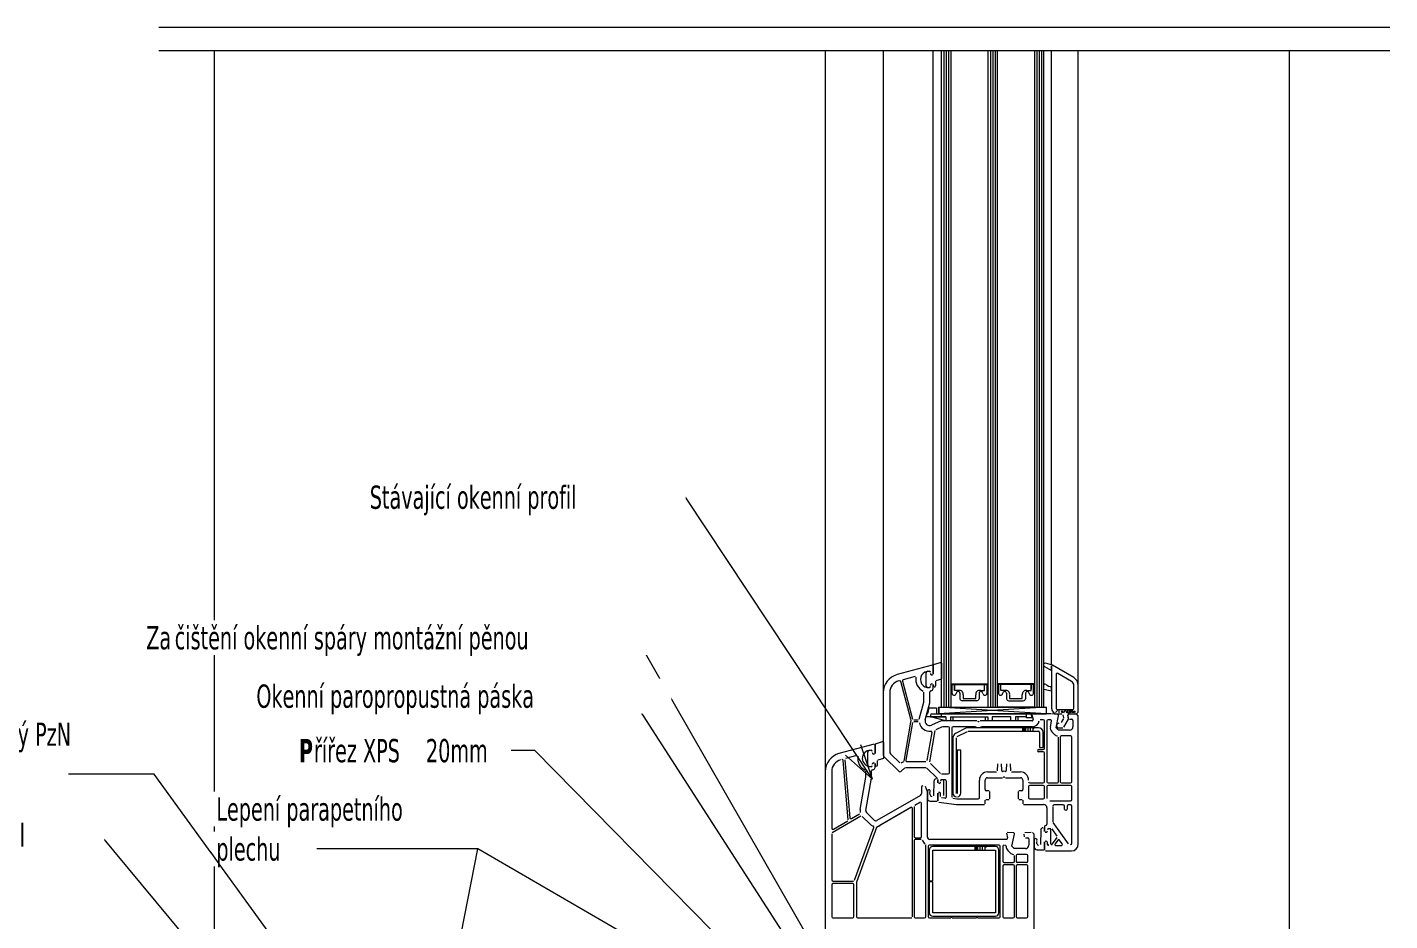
# Model space of a CAD drawing. Header units: millimetres. Extents: x 3788 to 5244, y 2613 to 3811.
# Drawn here: x 4443 to 5029, y 3427 to 3811 of the extents above; entities that cross this region are included whole.
import ezdxf

# ---------------------------------------------------------------- set-up
doc = ezdxf.new("R2010")
doc.units = ezdxf.units.MM
for name, color, linetype, lineweight in [('A-DETL', 90, 'Continuous', 18), ('A-DETL-THIN', 151, 'Continuous', 18), ('G-ANNO-TEXT', 231, 'Continuous', 9)]:
    doc.layers.add(name, color=color, linetype=linetype, lineweight=lineweight)
doc.styles.add('Tahoma', font='tahoma.ttf', dxfattribs={"width": 0.7, "height": 10})
doc.styles.add('Tahoma_B', font='tahomabd.ttf', dxfattribs={"width": 0.7, "height": 10})

msp = doc.modelspace()

# ---------------------------------------------------------------- linework, layer by layer
at = {"layer": 'A-DETL'}
for p, q in [((4523.26, 3409.37), (4523.26, 3801.44)), ((4786.26, 3801.44), (4786.26, 3490.98)), ((4811.26, 3801.44), (4811.26, 3524.98)), ((4832.76, 3536.49), (4832.76, 3801.44)), ((4836.4, 3518.68), (4836.4, 3801.44)), ((4837.4, 3801.44), (4837.4, 3518.68)), ((4838.4, 3801.44), (4838.4, 3518.68)), ((4839.4, 3801.44), (4839.4, 3518.68)), ((4840.4, 3801.44), (4840.4, 3518.68)), ((4856.4, 3518.68), (4856.4, 3801.44)), ((4857.4, 3801.44), (4857.4, 3518.68)), ((4858.4, 3801.44), (4858.4, 3518.68)), ((4859.4, 3801.44), (4859.4, 3518.68)), ((4860.4, 3518.68), (4860.4, 3801.44)), ((4876.4, 3801.44), (4876.4, 3518.68)), ((4877.4, 3801.44), (4877.4, 3518.68)), ((4878.4, 3801.44), (4878.4, 3518.68)), ((4879.4, 3801.44), (4879.4, 3518.56)), ((4880.4, 3518.62), (4880.4, 3801.44)), ((4883.77, 3536.88), (4883.77, 3801.44)), ((4895.26, 3527.99), (4895.26, 3801.44)), ((4836.16, 3537.95), (4832.78, 3536.93)), ((4836.55, 3530.9), (4836.55, 3537.66)), ((4832.38, 3536.78), (4817.19, 3532.71)), ((4824.96, 3531.89), (4819.86, 3530.52)), ((4829.58, 3533.17), (4829.58, 3528.19)), ((4832.76, 3532.84), (4832.76, 3536.49)), ((4832.78, 3536.93), (4832.78, 3532.89)), ((4880.63, 3536.27), (4883.76, 3534.49)), ((4884.17, 3536.77), (4881.16, 3537.58)), ((4883.76, 3534.49), (4883.76, 3536.49)), ((4883.76, 3536.49), (4883.76, 3518.3)), ((4893.28, 3531.45), (4884.17, 3536.77)), ((4885.66, 3532.83), (4885.66, 3518.19)), ((4892.32, 3529.81), (4886.41, 3533.26)), ((4823.16, 3513.57), (4818.83, 3529.73)), ((4819.5, 3529.91), (4823.9, 3513.51)), ((4832.76, 3526.79), (4832.76, 3528.44)), ((4832.78, 3528.48), (4832.78, 3527.63)), ((4833.88, 3528.03), (4833.88, 3529.88)), ((4834.11, 3530.17), (4836.55, 3530.9)), ((4840.63, 3525.13), (4840.63, 3528.68)), ((4840.63, 3528.68), (4856.18, 3528.68)), ((4840.9, 3524.63), (4840.9, 3528.42)), ((4840.9, 3528.42), (4855.9, 3528.42)), ((4841.9, 3525.92), (4841.9, 3528.42)), ((4841.9, 3528.42), (4841.9, 3526.42)), ((4854.9, 3525.92), (4854.9, 3528.42)), ((4855.9, 3528.42), (4855.9, 3524.63)), ((4856.18, 3528.68), (4856.18, 3525.13)), ((4876.18, 3528.68), (4860.63, 3528.68)), ((4860.63, 3528.68), (4860.63, 3525.13)), ((4875.9, 3528.42), (4860.9, 3528.42)), ((4860.9, 3528.42), (4860.9, 3524.63)), ((4861.9, 3525.92), (4861.9, 3528.42)), ((4874.9, 3525.92), (4874.9, 3528.42)), ((4874.9, 3528.42), (4874.9, 3526.42)), ((4875.9, 3524.63), (4875.9, 3528.42)), ((4876.18, 3525.13), (4876.18, 3528.68)), ((4880.26, 3528.08), (4880.26, 3526.67)), ((4880.4, 3526.39), (4883.76, 3525.8)), ((4883.76, 3525.8), (4883.76, 3527.6)), ((4893.36, 3518.19), (4893.36, 3527.99)), ((4895.26, 3516.54), (4895.26, 3527.99)), ((4811.26, 3524.98), (4811.26, 3498.2)), ((4814.06, 3524.98), (4814.06, 3499.36)), ((4826.79, 3513.51), (4828.76, 3520.85)), ((4828.76, 3520.85), (4828.76, 3525.19)), ((4829.33, 3513.31), (4831.26, 3520.52)), ((4831.26, 3520.52), (4831.26, 3525.29)), ((4843.72, 3525.92), (4841.9, 3525.92)), ((4844.3, 3524.72), (4844.3, 3522.28)), ((4851.54, 3521.47), (4845.27, 3521.47)), ((4845.7, 3523.95), (4845.7, 3522.47)), ((4845.7, 3522.47), (4851.11, 3522.47)), ((4851.11, 3522.47), (4851.11, 3523.95)), ((4852.51, 3524.72), (4852.51, 3522.28)), ((4853.09, 3525.92), (4854.9, 3525.92)), ((4863.72, 3525.92), (4861.9, 3525.92)), ((4864.3, 3524.72), (4864.3, 3522.28)), ((4865.27, 3521.47), (4871.54, 3521.47)), ((4865.7, 3523.95), (4865.7, 3522.47)), ((4865.7, 3522.47), (4871.11, 3522.47)), ((4871.11, 3522.47), (4871.11, 3523.95)), ((4872.51, 3524.72), (4872.51, 3522.28)), ((4873.09, 3525.92), (4874.9, 3525.92)), ((4829.78, 3514.59), (4830.11, 3515.79)), ((4831.65, 3514.59), (4829.78, 3514.59)), ((4830.4, 3515.79), (4831.08, 3518.35)), ((4831.08, 3518.35), (4834.13, 3518.35)), ((4831.63, 3514.59), (4831.91, 3515.79)), ((4838.23, 3512.79), (4831.63, 3514.59)), ((4831.63, 3514.59), (4838.23, 3514.59)), ((4838.23, 3514.59), (4831.63, 3514.59)), ((4831.91, 3515.79), (4874.87, 3515.79)), ((4834.13, 3518.35), (4834.13, 3515.79)), ((4881.38, 3515.79), (4835.21, 3518.68)), ((4835.21, 3518.68), (4835.21, 3515.79)), ((4835.21, 3515.79), (4835.21, 3518.68)), ((4835.21, 3518.68), (4881.38, 3518.68)), ((4881.38, 3518.68), (4835.21, 3515.79)), ((4835.21, 3515.79), (4881.38, 3515.79)), ((4881.38, 3515.79), (4835.21, 3515.79)), ((4836.23, 3515.79), (4836.23, 3514.59)), ((4838.23, 3514.59), (4838.23, 3512.79)), ((4840.23, 3514.59), (4856.23, 3514.59)), ((4840.23, 3514.59), (4840.23, 3512.79)), ((4840.4, 3518.68), (4856.4, 3518.68)), ((4841.23, 3514.59), (4841.23, 3512.79)), ((4855.23, 3512.79), (4855.23, 3514.59)), ((4856.23, 3514.59), (4856.23, 3512.79)), ((4866.23, 3514.59), (4858.23, 3514.59)), ((4858.23, 3514.59), (4858.23, 3512.79)), ((4876.4, 3518.68), (4860.4, 3518.68)), ((4866.23, 3512.79), (4866.23, 3514.59)), ((4872.93, 3514.59), (4868.23, 3514.59)), ((4868.23, 3514.59), (4868.23, 3512.79)), ((4869.23, 3514.59), (4869.23, 3512.79)), ((4872.93, 3514.09), (4872.93, 3515.79)), ((4874.87, 3515.79), (4875.33, 3514.09)), ((4875.27, 3515.41), (4875.8, 3513.42)), ((4883.47, 3515.79), (4875.56, 3515.79)), ((4881.38, 3518.68), (4881.38, 3515.79)), ((4886.29, 3515.61), (4883.67, 3515.78)), ((4885.49, 3516.45), (4886.28, 3517.23)), ((4885.69, 3509.79), (4886.75, 3515.01)), ((4886.16, 3515.79), (4888.17, 3515.79)), ((4886.17, 3517.68), (4892.86, 3517.68)), ((4887.07, 3516.25), (4887.07, 3517.43)), ((4887.87, 3517.04), (4888.27, 3516.25)), ((4887.87, 3517.04), (4888.67, 3517.04)), ((4888.27, 3516.25), (4888.67, 3517.04)), ((4888.66, 3515.38), (4888.88, 3514.14)), ((4889.03, 3516.25), (4889.65, 3517.43)), ((4889.65, 3517.43), (4890.27, 3516.25)), ((4891.47, 3517.43), (4890.67, 3517.43)), ((4890.67, 3517.43), (4890.67, 3516.25)), ((4890.67, 3516.25), (4891.47, 3516.25)), ((4891.01, 3513.59), (4890.73, 3515.2)), ((4890.77, 3515.02), (4890.96, 3513.9)), ((4891.22, 3515.79), (4894.51, 3515.79)), ((4894.01, 3515.79), (4891.23, 3515.6)), ((4891.47, 3516.25), (4891.47, 3517.43)), ((4891.87, 3517.43), (4891.87, 3516.25)), ((4891.87, 3516.25), (4892.67, 3517.43)), ((4892.67, 3517.43), (4892.67, 3516.25)), ((4893.07, 3517.04), (4893.87, 3517.04)), ((4893.47, 3516.25), (4893.07, 3517.04)), ((4893.87, 3517.04), (4893.47, 3516.25)), ((4894.51, 3515.79), (4895.26, 3516.54)), ((4895.26, 3515.04), (4894.51, 3515.79)), ((4895.26, 3459.79), (4895.26, 3515.04)), ((4820.26, 3495.52), (4823.21, 3512.27)), ((4823.88, 3512.03), (4821.04, 3495.88)), ((4826.31, 3513.14), (4824.38, 3513.14)), ((4826.33, 3512.44), (4824.38, 3512.44)), ((4833.54, 3508.63), (4831.17, 3495.17)), ((4836.26, 3512.79), (4832.06, 3510.96)), ((4836.69, 3510.25), (4833.84, 3509)), ((4851.55, 3512.79), (4836.26, 3512.79)), ((4839.26, 3510.29), (4836.89, 3510.29)), ((4841.23, 3512.79), (4838.23, 3512.79)), ((4839.76, 3490.49), (4839.76, 3509.79)), ((4840.86, 3509.79), (4840.86, 3480.02)), ((4850.95, 3510.29), (4841.36, 3510.29)), ((4846.87, 3509.6), (4842.4, 3507.36)), ((4878.09, 3509.81), (4847.76, 3509.81)), ((4875.32, 3512.79), (4852.97, 3512.79)), ((4875.58, 3510.29), (4853.57, 3510.29)), ((4858.23, 3512.79), (4855.23, 3512.79)), ((4869.23, 3512.79), (4866.23, 3512.79)), ((4871.26, 3509.81), (4871.26, 3508.31)), ((4871.77, 3509.81), (4871.77, 3508.31)), ((4872.09, 3508.31), (4872.09, 3509.81)), ((4872.28, 3509.81), (4872.28, 3508.31)), ((4872.59, 3508.31), (4872.59, 3509.81)), ((4875.33, 3514.09), (4872.93, 3514.09)), ((4873.61, 3508.31), (4873.61, 3509.81)), ((4874.46, 3509.81), (4874.46, 3508.31)), ((4875.63, 3509.81), (4875.63, 3508.31)), ((4880.16, 3513.29), (4878.87, 3513.29)), ((4880.66, 3500.99), (4880.66, 3512.79)), ((4881.76, 3512.79), (4881.76, 3486.59)), ((4883.24, 3513.29), (4882.26, 3513.29)), ((4883.24, 3510.29), (4883.73, 3512.69)), ((4886.69, 3508.79), (4885.69, 3509.79)), ((4891.46, 3508.79), (4886.69, 3508.79)), ((4886.91, 3509.79), (4888.53, 3509.79)), ((4888.82, 3513.8), (4887.81, 3512.04)), ((4888.96, 3510.04), (4891.01, 3513.59)), ((4891.46, 3513.49), (4892.46, 3513.49)), ((4892.96, 3512.99), (4892.96, 3510.29)), ((4807.38, 3502.78), (4792.19, 3498.71)), ((4811.26, 3503.89), (4807.72, 3502.83)), ((4807.72, 3502.83), (4807.72, 3498.79)), ((4807.76, 3498.84), (4807.76, 3502.49)), ((4811.49, 3496.8), (4811.49, 3503.56)), ((4830.15, 3495.7), (4832.27, 3507.73)), ((4841.29, 3505.58), (4841.29, 3481.66)), ((4842.79, 3481.55), (4842.79, 3505.45)), ((4843.07, 3506.02), (4847.54, 3508.26)), ((4847.76, 3508.31), (4878.09, 3508.31)), ((4878.59, 3507.81), (4878.59, 3501.31)), ((4880.09, 3501.31), (4880.09, 3507.81)), ((4884.92, 3507.02), (4883.92, 3508.02)), ((4886.76, 3486.59), (4886.76, 3505.82)), ((4887.46, 3505.79), (4887.46, 3486.59)), ((4891.96, 3506.29), (4887.96, 3506.29)), ((4892.46, 3486.59), (4892.46, 3505.79)), ((4799.96, 3497.89), (4795.05, 3496.58)), ((4804.52, 3499.07), (4804.52, 3494.09)), ((4809.06, 3496.07), (4811.49, 3496.8)), ((4811.55, 3497.5), (4818.11, 3490.94)), ((4814.35, 3498.66), (4818.34, 3494.67)), ((4844.71, 3500.17), (4843.14, 3500.17)), ((4843.14, 3500.17), (4843.14, 3481.57)), ((4844.71, 3481.66), (4844.71, 3500.17)), ((4878.16, 3500.49), (4880.16, 3500.49)), ((4880.16, 3499.49), (4878.16, 3499.49)), ((4878.59, 3501.31), (4880.09, 3501.31)), ((4880.66, 3486.59), (4880.66, 3498.99)), ((4786.26, 3490.98), (4786.26, 3419.29)), ((4789.06, 3490.98), (4789.06, 3466.66)), ((4796.23, 3470.26), (4794.01, 3495.69)), ((4794.68, 3496.05), (4796.86, 3471.11)), ((4803.76, 3488.57), (4803.76, 3491.19)), ((4806.26, 3488.61), (4806.26, 3491.29)), ((4807.72, 3494.38), (4807.72, 3493.53)), ((4807.76, 3492.79), (4807.76, 3494.44)), ((4808.82, 3493.93), (4808.82, 3495.77)), ((4818.82, 3490.94), (4820.53, 3492.64)), ((4820.88, 3492.79), (4829.55, 3492.79)), ((4821.53, 3495.29), (4829.65, 3495.29)), ((4829.91, 3492.64), (4834.61, 3487.94)), ((4831.67, 3494.41), (4835.95, 3490.14)), ((4856.16, 3490.79), (4859.98, 3490.79)), ((4860.48, 3491.26), (4860.64, 3494.32)), ((4862.07, 3494.32), (4862.21, 3491.52)), ((4864.31, 3491.52), (4864.46, 3494.32)), ((4865.89, 3494.32), (4866.05, 3491.26)), ((4866.54, 3490.79), (4870.36, 3490.79)), ((4801.31, 3474.69), (4803.76, 3488.57)), ((4803.78, 3474.26), (4806.21, 3488.09)), ((4833.07, 3486.8), (4832.94, 3480.59)), ((4834.74, 3486.12), (4834.74, 3487.58)), ((4834.76, 3487.58), (4834.76, 3486.14)), ((4836.3, 3489.99), (4839.26, 3489.99)), ((4836.46, 3487.49), (4837.86, 3487.49)), ((4837.36, 3480.69), (4837.36, 3487.13)), ((4838.36, 3486.99), (4838.36, 3480)), ((4852.66, 3479.79), (4852.66, 3487.29)), ((4855.16, 3483.19), (4855.16, 3487.29)), ((4856.16, 3488.29), (4862.55, 3488.29)), ((4863.97, 3488.29), (4870.36, 3488.29)), ((4871.36, 3487.29), (4871.36, 3483.19)), ((4874.36, 3486.09), (4880.16, 3486.09)), ((4880.16, 3484.99), (4874.36, 3484.99)), ((4882.26, 3486.09), (4886.26, 3486.09)), ((4891.96, 3484.99), (4882.26, 3484.99)), ((4887.96, 3486.09), (4891.96, 3486.09)), ((4827.26, 3480.72), (4808.55, 3469.92)), ((4827.76, 3484.29), (4827.76, 3481.59)), ((4830.25, 3482.31), (4829.39, 3484.48)), ((4830.25, 3482.56), (4830.25, 3479.47)), ((4830.26, 3462.79), (4830.26, 3482.19)), ((4831.45, 3480.95), (4831.37, 3481.92)), ((4834.74, 3478.57), (4834.74, 3481.71)), ((4834.76, 3481.74), (4834.76, 3478.35)), ((4835.96, 3480.2), (4835.96, 3481.39)), ((4837.79, 3479.51), (4836.39, 3479.7)), ((4841.29, 3479.52), (4842.93, 3479.29)), ((4842.93, 3479.29), (4852.16, 3479.29)), ((4856.86, 3482.69), (4855.66, 3482.69)), ((4857.16, 3479.29), (4857.16, 3482.39)), ((4869.36, 3482.39), (4869.36, 3479.29)), ((4870.86, 3482.69), (4869.66, 3482.69)), ((4873.86, 3484.49), (4873.86, 3479.79)), ((4874.36, 3479.29), (4880.16, 3479.29)), ((4880.66, 3479.79), (4880.66, 3484.49)), ((4881.76, 3484.49), (4881.76, 3479.32)), ((4892.46, 3478.89), (4892.46, 3484.49)), ((4807.35, 3470.08), (4804.06, 3473.37)), ((4823.4, 3475.64), (4808.38, 3466.96)), ((4823.11, 3475.44), (4809.8, 3467.76)), ((4823.85, 3428.38), (4823.85, 3475.38)), ((4823.86, 3428.49), (4823.86, 3475.01)), ((4824.56, 3475.99), (4824.56, 3462.99)), ((4827.31, 3477.87), (4824.81, 3476.42)), ((4827.76, 3462.99), (4827.76, 3477.61)), ((4831.45, 3478.27), (4834.44, 3478.27)), ((4835.19, 3477.85), (4842.76, 3476.79)), ((4842.76, 3476.79), (4854.86, 3476.79)), ((4855.16, 3477.09), (4855.16, 3478.69)), ((4855.46, 3478.99), (4856.86, 3478.99)), ((4869.66, 3478.99), (4871.06, 3478.99)), ((4871.36, 3478.69), (4871.36, 3477.09)), ((4871.66, 3476.79), (4880.26, 3476.79)), ((4881.76, 3475.29), (4881.76, 3468.29)), ((4882.96, 3478.39), (4891.96, 3478.39)), ((4884.26, 3475.79), (4884.26, 3469.32)), ((4888.76, 3476.59), (4884.75, 3476.59)), ((4889.26, 3474.79), (4889.26, 3476.09)), ((4890.46, 3476.09), (4890.46, 3474.79)), ((4891.96, 3476.59), (4890.96, 3476.59)), ((4892.46, 3460.09), (4892.46, 3476.09)), ((4801.61, 3471.76), (4789.31, 3464.66)), ((4789.81, 3466.22), (4795.98, 3469.79)), ((4797.61, 3470.73), (4801.11, 3472.75)), ((4805.58, 3468.31), (4802.21, 3471.68)), ((4880.76, 3467.29), (4880.76, 3465.14)), ((4884.35, 3469.04), (4890.82, 3459.8)), ((4789.06, 3464.23), (4789.06, 3444.34)), ((4798.91, 3444.17), (4807.17, 3466.86)), ((4808.32, 3466.85), (4799.75, 3443.31)), ((4808.38, 3466.96), (4799.79, 3443.37)), ((4825.06, 3462.49), (4827.26, 3462.49)), ((4827.55, 3461.79), (4825.06, 3461.79)), ((4864.32, 3461.79), (4831.26, 3461.79)), ((4864.27, 3464.41), (4864.8, 3462.42)), ((4867.29, 3464.61), (4864.58, 3464.79)), ((4866.69, 3458.79), (4867.75, 3464.01)), ((4871.77, 3464.02), (4871.96, 3462.9)), ((4875.01, 3464.79), (4872.23, 3464.6)), ((4872.46, 3462.49), (4873.46, 3462.49)), ((4873.96, 3461.99), (4873.96, 3459.29)), ((4876.26, 3464.04), (4875.51, 3464.79)), ((4876.25, 3461.58), (4876.25, 3458.49)), ((4876.26, 3419.29), (4876.26, 3464.04)), ((4879.07, 3465.81), (4878.94, 3459.6)), ((4880.74, 3465.13), (4880.74, 3466.59)), ((4882.46, 3466.49), (4883.43, 3466.49)), ((4883.36, 3459.7), (4883.36, 3466.15)), ((4885.98, 3462.65), (4883.63, 3459.3)), ((4883.84, 3466.28), (4885.98, 3463.23)), ((4886.38, 3461.48), (4885.25, 3459.88)), ((4888.32, 3459.88), (4887.2, 3461.48)), ((4824.56, 3461.29), (4824.56, 3428.49)), ((4829.56, 3428.49), (4829.56, 3459.45)), ((4830.66, 3458.79), (4830.66, 3428.49)), ((4831.06, 3457.19), (4831.06, 3443.94)), ((4861.16, 3459.29), (4831.16, 3459.29)), ((4859.56, 3458.69), (4832.56, 3458.69)), ((4832.56, 3443.94), (4832.56, 3457.19)), ((4832.56, 3457.19), (4859.56, 3457.19)), ((4850.66, 3458.51), (4850.66, 3457.19)), ((4851.17, 3458.51), (4851.17, 3457.19)), ((4851.48, 3457.19), (4851.48, 3458.51)), ((4851.67, 3458.51), (4851.67, 3457.19)), ((4851.99, 3457.19), (4851.99, 3458.51)), ((4853, 3457.19), (4853, 3458.51)), ((4853.86, 3458.51), (4853.86, 3457.19)), ((4855.03, 3458.51), (4855.03, 3457.19)), ((4859.56, 3457.19), (4859.56, 3430.19)), ((4861.06, 3430.19), (4861.06, 3457.19)), ((4861.66, 3428.49), (4861.66, 3458.79)), ((4862.76, 3458.79), (4862.76, 3452.39)), ((4865.92, 3456.02), (4864.92, 3457.02)), ((4867.69, 3457.79), (4866.69, 3458.79)), ((4872.46, 3457.79), (4867.69, 3457.79)), ((4877.45, 3459.97), (4877.37, 3460.93)), ((4877.45, 3457.29), (4880.44, 3457.29)), ((4880.74, 3457.59), (4880.74, 3460.72)), ((4880.76, 3460.74), (4880.76, 3457.09)), ((4881.06, 3456.79), (4892.26, 3456.79)), ((4881.96, 3459.59), (4881.96, 3460.39)), ((4885.66, 3459.09), (4887.91, 3459.09)), ((4862.76, 3450.29), (4862.76, 3428.49)), ((4863.26, 3451.89), (4867.26, 3451.89)), ((4867.26, 3450.79), (4863.26, 3450.79)), ((4867.76, 3452.39), (4867.76, 3454.82)), ((4867.76, 3428.49), (4867.76, 3450.29)), ((4868.46, 3454.79), (4868.46, 3452.39)), ((4868.46, 3450.29), (4868.46, 3428.49)), ((4872.96, 3455.29), (4868.96, 3455.29)), ((4872.96, 3451.89), (4868.96, 3451.89)), ((4872.96, 3450.79), (4868.96, 3450.79)), ((4873.46, 3452.39), (4873.46, 3454.79)), ((4873.46, 3428.49), (4873.46, 3450.29)), ((4789.56, 3443.84), (4798.44, 3443.84)), ((4831.06, 3443.94), (4832.56, 3443.94)), ((4789.06, 3442.24), (4789.06, 3428.49)), ((4798.16, 3442.74), (4789.56, 3442.74)), ((4798.66, 3428.49), (4798.66, 3442.24)), ((4799.75, 3443.31), (4799.75, 3428.31)), ((4799.76, 3443.2), (4799.76, 3428.49)), ((4832.56, 3443.44), (4831.06, 3443.44)), ((4831.06, 3443.44), (4831.06, 3430.19)), ((4832.56, 3430.19), (4832.56, 3443.44)), ((4789.56, 3427.99), (4798.16, 3427.99)), ((4800.11, 3428.01), (4823.51, 3428.01)), ((4800.26, 3427.99), (4823.36, 3427.99)), ((4825.06, 3427.99), (4829.06, 3427.99)), ((4831.16, 3427.99), (4840.36, 3427.99)), ((4859.56, 3430.19), (4832.56, 3430.19)), ((4832.56, 3428.69), (4859.56, 3428.69)), ((4840.96, 3427.99), (4851.36, 3427.99)), ((4851.96, 3427.99), (4861.16, 3427.99)), ((4863.26, 3427.99), (4867.26, 3427.99)), ((4868.96, 3427.99), (4872.96, 3427.99))]:
    msp.add_line(p, q, dxfattribs=at)
for centre in [(4875.97, 3509.65), (4855.37, 3458.51)]:
    msp.add_circle(centre, 0.158, dxfattribs=at)
for centre, radius, start, end in [((4819.26, 3524.98), 8, 105, 180), ((4830.76, 3530.64), 3.5, 84.26083, 275.73917), ((4830.58, 3533.17), 1, 94.58857, 180), ((4831.08, 3533.68), 0.5, 0, 90), ((4832.16, 3533.19), 0.6, 180, 300), ((4832.18, 3533.23), 0.6, 180, 300), ((4880.98, 3536.89), 0.715, 75, 240.51332), ((4886.16, 3532.83), 0.5, 59.68951, 180), ((4819.26, 3524.98), 5.2, 105, 180), ((4818.34, 3529.6), 0.5, 15, 105), ((4819.99, 3530.04), 0.5, 105, 195), ((4830.76, 3530.64), 5.5, 170.44079, 245.37568), ((4830.58, 3528.19), 1, 180, 265.41143), ((4831.08, 3527.68), 0.5, 270, 0), ((4832.16, 3528.09), 0.6, 60, 180), ((4832.18, 3528.13), 0.6, 60, 180), ((4831.76, 3526.79), 1, 270, 0), ((4833.18, 3528.03), 0.7, 270, 0), ((4843.98, 3524.2), 1.73, 351.43027, 98.75749), ((4852.82, 3524.2), 1.73, 81.24251, 188.56973), ((4863.98, 3524.2), 1.73, 351.43027, 98.75749), ((4872.82, 3524.2), 1.73, 81.24251, 188.56973), ((4880.86, 3528.08), 0.6, 47.14294, 180), ((4883.62, 3531.05), 3.45, 227.14294, 272.35989), ((4891.26, 3527.99), 2.1, 0, 59.68951), ((4891.26, 3527.99), 4, 0, 59.68951), ((4831.76, 3525.29), 0.5, 90, 180), ((4841.77, 3524.68), 0.872, 183.66357, 356.33643), ((4843.47, 3524.61), 0.83, 8.08404, 178.5752), ((4845.27, 3522.45), 0.986, 190.25, 270), ((4851.54, 3522.45), 0.986, 270, 349.75), ((4853.33, 3524.61), 0.83, 1.4248, 171.91596), ((4855.03, 3524.68), 0.872, 183.66357, 356.33643), ((4861.77, 3524.68), 0.872, 183.66357, 356.33643), ((4863.47, 3524.61), 0.83, 8.08404, 178.5752), ((4865.27, 3522.45), 0.986, 190.25, 270), ((4871.54, 3522.45), 0.986, 270, 349.75), ((4873.33, 3524.61), 0.83, 1.4248, 171.91596), ((4875.03, 3524.68), 0.872, 183.66357, 356.33643), ((4886.16, 3518.19), 2.4, 177.4694, 270), ((4886.16, 3518.19), 0.5, 180, 270), ((4886.26, 3515.11), 0.5, 348.5, 86.2), ((4891.22, 3515.29), 0.5, 90, 190), ((4891.26, 3515.11), 0.5, 93.8, 190), ((4892.86, 3518.19), 0.5, 270, 0), ((4820.26, 3512.79), 3, 350, 15), ((4831.26, 3512.79), 4.5, 189.78782, 275.90103), ((4831.26, 3512.79), 2, 165, 293.57818), ((4839.26, 3509.79), 0.5, 0, 90), ((4841.36, 3509.79), 0.5, 90, 180), ((4847.76, 3507.81), 2, 90, 116.56505), ((4852.26, 3512.99), 3, 244.15807, 295.84193), ((4852.26, 3512.99), 0.5, 224.427, 315.573), ((4875.32, 3513.29), 0.5, 270, 15), ((4875.58, 3513.09), 2.8, 270, 354.78409), ((4878.09, 3507.81), 2, 0, 90), ((4880.16, 3512.79), 0.5, 0, 90), ((4882.26, 3512.79), 0.5, 90, 180), ((4885.69, 3509.79), 2.5, 168.5, 225), ((4883.24, 3512.79), 0.5, 348.5, 90), ((4886.91, 3510.79), 1, 90, 270), ((4891.46, 3510.29), 1.5, 270, 0), ((4892.46, 3512.99), 0.5, 0, 90), ((4831.77, 3507.82), 0.5, 350, 95.90103), ((4843.29, 3505.58), 2, 116.56505, 180), ((4878.09, 3507.81), 0.5, 0, 90), ((4886.69, 3508.79), 2.5, 225, 261.80107), ((4887.96, 3505.79), 0.5, 90, 180), ((4891.96, 3505.79), 0.5, 0, 90), ((4794.26, 3490.98), 8, 105, 180), ((4805.76, 3496.64), 5.5, 170.44079, 245.37568), ((4805.76, 3496.64), 3.5, 90, 270), ((4805.52, 3499.07), 1, 94.58857, 180), ((4806.02, 3499.58), 0.5, 0, 90), ((4806.06, 3499.64), 0.5, 0, 90), ((4807.12, 3499.13), 0.6, 180, 300), ((4807.16, 3499.19), 0.6, 180, 300), ((4812.26, 3498.2), 1, 180, 225), ((4815.06, 3499.36), 1, 180, 225), ((4878.16, 3499.99), 0.5, 90, 180), ((4878.16, 3499.99), 0.5, 180, 270), ((4880.16, 3500.99), 0.5, 270, 0), ((4880.16, 3498.99), 0.5, 0, 90), ((4794.26, 3490.98), 5.2, 105, 180), ((4793.51, 3495.65), 0.5, 5, 105), ((4805.52, 3494.09), 1, 180, 265.41143), ((4806.02, 3493.58), 0.5, 270, 0), ((4806.06, 3493.64), 0.5, 270, 0), ((4806.76, 3491.29), 0.5, 90, 180), ((4807.12, 3494.03), 0.6, 60, 180), ((4807.16, 3494.09), 0.6, 60, 180), ((4806.76, 3492.79), 1, 270, 0), ((4808.12, 3493.93), 0.7, 270, 360), ((4818.47, 3491.29), 0.5, 225, 315), ((4820.88, 3492.29), 3, 108.53005, 128.67173), ((4821.53, 3495.79), 0.5, 170, 270), ((4856.16, 3487.29), 3.5, 90, 180), ((4862.71, 3491.55), 0.5, 183, 278.5419), ((4863.26, 3487.89), 3.2, 81.4581, 98.5419), ((4863.81, 3491.55), 0.5, 261.4581, 357), ((4870.36, 3487.29), 3.5, 360, 90), ((4834.07, 3486.78), 1, 90, 178.75511), ((4835.34, 3486.46), 0.6, 240, 0), ((4835.36, 3486.49), 0.6, 240, 0), ((4836.44, 3486.91), 0.5, 90, 180), ((4836.46, 3486.99), 0.5, 90, 180), ((4837.86, 3486.99), 0.5, 0, 90), ((4839.26, 3490.49), 0.5, 270, 0), ((4856.16, 3487.29), 1, 90, 180), ((4863.26, 3488.09), 0.5, 44.427, 135.573), ((4870.36, 3487.29), 1, 0, 90), ((4874.36, 3486.59), 0.5, 180, 270), ((4874.36, 3484.49), 0.5, 90, 180), ((4880.16, 3486.59), 0.5, 270, 0), ((4880.16, 3484.49), 0.5, 0, 90), ((4882.26, 3486.59), 0.5, 180, 270), ((4882.26, 3484.49), 0.5, 90, 180), ((4886.26, 3486.59), 0.5, 270, 0), ((4887.96, 3486.59), 0.5, 180, 270), ((4891.96, 3486.59), 0.5, 270, 0), ((4891.96, 3484.49), 0.5, 0, 90), ((4826.76, 3481.59), 1, 300, 0), ((4828.26, 3484.29), 0.5, 90, 180), ((4830.88, 3482.46), 0.639, 326.49687, 171.0884), ((4831.45, 3479.47), 1.2, 180, 270), ((4832.25, 3481.02), 0.8, 185.04055, 264.98878), ((4835.34, 3481.36), 0.6, 360, 120), ((4835.36, 3481.39), 0.6, 0, 120), ((4837.86, 3480), 0.5, 262.01761, 0), ((4842.79, 3481.66), 1.5, 180, 270), ((4843.21, 3481.66), 1.5, 270, 0), ((4852.16, 3479.79), 0.5, 270, 0), ((4855.66, 3483.19), 0.5, 180, 270), ((4870.86, 3483.19), 0.5, 270, 0), ((4874.36, 3479.79), 0.5, 180, 270), ((4880.16, 3479.79), 0.5, 270, 0), ((4804.76, 3474.08), 3.5, 170, 193.01073), ((4804.76, 3474.08), 1, 170, 225.19309), ((4823.36, 3475.01), 0.5, 12.07464, 120), ((4880.26, 3475.29), 1.5, 0, 90), ((4884.75, 3476.09), 0.5, 90, 184.30122), ((4888.76, 3476.09), 0.5, 0, 90), ((4889.76, 3474.79), 0.5, 180, 270), ((4889.96, 3474.79), 0.5, 270, 0), ((4890.96, 3476.09), 0.5, 90, 180), ((4891.96, 3478.89), 0.5, 270, 0), ((4891.96, 3476.09), 0.5, 0, 90), ((4797.36, 3471.16), 0.5, 185, 300), ((4808.05, 3470.79), 3.5, 225, 250.19274), ((4806.7, 3467.03), 0.5, 340, 70.19274), ((4808.05, 3470.79), 1, 225, 300), ((4808.05, 3470.79), 3.5, 281.89498, 300), ((4881.26, 3467.29), 0.5, 90, 180), ((4881.26, 3468.29), 0.5, 270, 0), ((4789.56, 3466.66), 0.5, 180, 300), ((4825.06, 3462.99), 0.5, 180, 270), ((4825.06, 3461.29), 0.5, 90, 180), ((4827.26, 3462.99), 0.5, 270, 0), ((4831.26, 3462.79), 3.5, 202.02431, 236.63299), ((4831.26, 3462.79), 1, 180, 270), ((4864.32, 3462.29), 0.5, 270, 15), ((4867.26, 3464.11), 0.5, 348.5, 86.2), ((4873.46, 3461.99), 0.5, 0, 90), ((4876.88, 3461.48), 0.639, 326.49687, 167.854), ((4880.07, 3465.79), 1, 90, 178.75511), ((4881.34, 3465.47), 0.6, 240, 0), ((4881.36, 3465.49), 0.6, 240, 360), ((4882.44, 3465.92), 0.5, 90, 180), ((4882.46, 3465.99), 0.5, 90, 180), ((4886.79, 3461.2), 0.5, 35, 145), ((4831.16, 3458.79), 0.5, 90, 180), ((4832.56, 3457.19), 1.5, 90, 180), ((4859.56, 3457.19), 1.5, 0, 90), ((4861.16, 3458.79), 0.5, 0, 90), ((4863.26, 3458.79), 0.5, 90, 180), ((4863.69, 3458.79), 0.5, 360, 90), ((4866.69, 3458.79), 2.5, 180, 225), ((4867.69, 3457.79), 2.5, 225, 261.80107), ((4872.46, 3459.29), 1.5, 270, 0), ((4877.45, 3458.49), 1.2, 186.00752, 270), ((4878.25, 3460.04), 0.8, 185.04055, 264.98878), ((4881.34, 3460.37), 0.6, 360, 120), ((4881.36, 3460.39), 0.6, 0, 120), ((4882.44, 3459.92), 0.5, 180, 270), ((4882.46, 3459.59), 0.5, 180, 270), ((4885.66, 3459.59), 0.5, 145, 270), ((4887.91, 3459.59), 0.5, 270, 35), ((4891.96, 3460.09), 0.5, 270, 0), ((4892.26, 3459.79), 3, 270, 0), ((4863.26, 3452.39), 0.5, 180, 270), ((4863.26, 3450.29), 0.5, 90, 180), ((4867.26, 3452.39), 0.5, 270, 0), ((4867.26, 3450.29), 0.5, 0, 90), ((4868.96, 3454.79), 0.5, 90, 180), ((4868.96, 3452.39), 0.5, 180, 270), ((4868.96, 3450.29), 0.5, 90, 180), ((4872.96, 3454.79), 0.5, 0, 90), ((4872.96, 3452.39), 0.5, 270, 0), ((4872.96, 3450.29), 0.5, 0, 90), ((4789.56, 3444.34), 0.5, 180, 270), ((4789.56, 3442.24), 0.5, 90, 180), ((4798.16, 3442.24), 0.5, 0, 90), ((4789.56, 3428.49), 0.5, 180, 270), ((4798.16, 3428.49), 0.5, 270, 0), ((4800.26, 3428.49), 0.5, 180, 270), ((4825.06, 3428.49), 0.5, 180, 270), ((4829.06, 3428.49), 0.5, 270, 0), ((4831.16, 3428.49), 0.5, 180, 270), ((4832.56, 3430.19), 1.5, 180, 270), ((4840.66, 3427.99), 0.3, 0, 180), ((4851.66, 3427.99), 0.3, 0, 180), ((4859.56, 3430.19), 1.5, 270, 0), ((4861.16, 3428.49), 0.5, 270, 0), ((4863.26, 3428.49), 0.5, 180, 270), ((4867.26, 3428.49), 0.5, 270, 0), ((4868.96, 3428.49), 0.5, 180, 270), ((4872.96, 3428.49), 0.5, 270, 0)]:
    msp.add_arc(centre, radius, start, end, dxfattribs=at)
at = {"layer": 'A-DETL-THIN'}
for p, q in [((4499.36, 3811.44), (5029.36, 3811.44)), ((4499.36, 3801.44), (5029.36, 3801.44)), ((4986.26, 3418.79), (4986.26, 3801.44))]:
    msp.add_line(p, q, dxfattribs=at)
at = {"layer": 'G-ANNO-TEXT', "color": 250}
for p, q in [((4717.18, 3609.11), (4702.88, 3609.11)), ((4726.17, 3609.11), (4717.18, 3609.11)), ((4806.61, 3487.75), (4801.68, 3502.48)), ((4806.61, 3487.75), (4794.98, 3498.03))]:
    msp.add_line(p, q, dxfattribs=at)
at = {"layer": 'G-ANNO-TEXT', "color": 10}
for p, q in [((4697.37, 3548.6), (4694.36, 3548.6)), ((4704.96, 3548.6), (4697.37, 3548.6)), ((4796.97, 3388.18), (4704.96, 3548.6)), ((4695.99, 3523.45), (4689.22, 3523.45)), ((4702.58, 3523.45), (4695.99, 3523.45)), ((4784.82, 3395.92), (4702.58, 3523.45)), ((4647.57, 3500), (4644.57, 3500)), ((4661.19, 3500), (4647.57, 3500)), ((4772.6, 3386.92), (4661.19, 3500)), ((4495.44, 3489.88), (4443.86, 3489.88)), ((4497.3, 3489.88), (4495.44, 3489.88)), ((4470.84, 3463.61), (4459.89, 3463.61)), ((4474.43, 3463.61), (4470.84, 3463.61)), ((4625.15, 3457.65), (4560.17, 3457.65)), ((4623.64, 3391.81), (4636.75, 3457.65)), ((4636.75, 3457.65), (4625.15, 3457.65)), ((4636.75, 3457.65), (4625.15, 3457.65)), ((4745.65, 3394.51), (4636.75, 3457.65))]:
    msp.add_line(p, q, dxfattribs=at)

# ---------------------------------------------------------------- texts
at = {"layer": 'G-ANNO-TEXT', "color": 1, "char_height": 10, "attachment_point": 1, "style": 'Tahoma_B', "bg_fill": 3, "box_fill_scale": 1.25, "bg_fill_color": 256, "bg_fill_true_color": 13158600, "bg_fill_transparency": 0}
for s, insert, width in [('Za', (4493.92, 3553.6), 14.8713), ('Parapet - Lakovaný PzN ', (4363.58, 3512.07), 149.5548), ('\\fTahoma|b1|i0|c238|p34|;\\W.7;P', (4559.66, 3505), 7.8565)]:
    msp.add_mtext(s, dxfattribs=dict(at, insert=insert, width=width))

# ---------------------------------------------------------------- next in the draw order: texts
for s, insert, width in [('čištění okenní spáry montážní pěnou', (4506.19, 3553.6), 225.0337), ('Okenní paropropustná páska', (4541.33, 3528.45), 176.2109), ('řířez XPS', (4566.14, 3505), 55.2764), ('plech tl. 0,5mm', (4363.58, 3494.88), 94.2784), ('Lepení parapetního ', (4524.1, 3479.85), 119.5316)]:
    msp.add_mtext(s, dxfattribs=dict(at, insert=insert, width=width))

# ---------------------------------------------------------------- next in the draw order: linework, layer by layer
at = {"layer": 'G-ANNO-TEXT', "color": 250}
msp.add_line((4806.61, 3487.75), (4726.17, 3609.11), dxfattribs=at)

# ---------------------------------------------------------------- next in the draw order: texts
at = {"layer": 'G-ANNO-TEXT', "color": 1, "char_height": 10, "attachment_point": 1, "bg_fill": 3, "box_fill_scale": 1.25, "bg_fill_color": 256, "bg_fill_true_color": 13158600, "bg_fill_transparency": 0}
for s, insert, width, style in [(' 20mm', (4611.75, 3505), 36.7574, 'Tahoma'), ('plechu', (4524.1, 3462.65), 40.6856, 'Tahoma_B')]:
    msp.add_mtext(s, dxfattribs=dict(at, insert=insert, width=width, style=style))

# ---------------------------------------------------------------- next in the draw order: linework, layer by layer
at = {"layer": 'G-ANNO-TEXT', "color": 10}
for p, q in [((4569.03, 3391.05), (4497.3, 3489.88)), ((4538.07, 3386.95), (4474.43, 3463.61))]:
    msp.add_line(p, q, dxfattribs=at)

# ---------------------------------------------------------------- next in the draw order: texts
at = {"layer": 'G-ANNO-TEXT', "color": 7, "insert": (4590.18, 3614.11), "char_height": 10, "width": 133.5611, "attachment_point": 1, "style": 'Tahoma_B', "bg_fill": 3, "box_fill_scale": 1.25, "bg_fill_color": 256, "bg_fill_true_color": 13158600, "bg_fill_transparency": 0}
msp.add_mtext('Stávající okenní profil', dxfattribs=at)

# ---------------------------------------------------------------- next in the draw order: texts
at = {"layer": 'G-ANNO-TEXT', "color": 1, "insert": (4381.69, 3468.61), "char_height": 10, "width": 91.7531, "attachment_point": 1, "style": 'Tahoma_B', "bg_fill": 3, "box_fill_scale": 1.25, "bg_fill_color": 256, "bg_fill_true_color": 13158600, "bg_fill_transparency": 0}
msp.add_mtext('čišťovací profil', dxfattribs=at)

doc.saveas('drawing.dxf')
